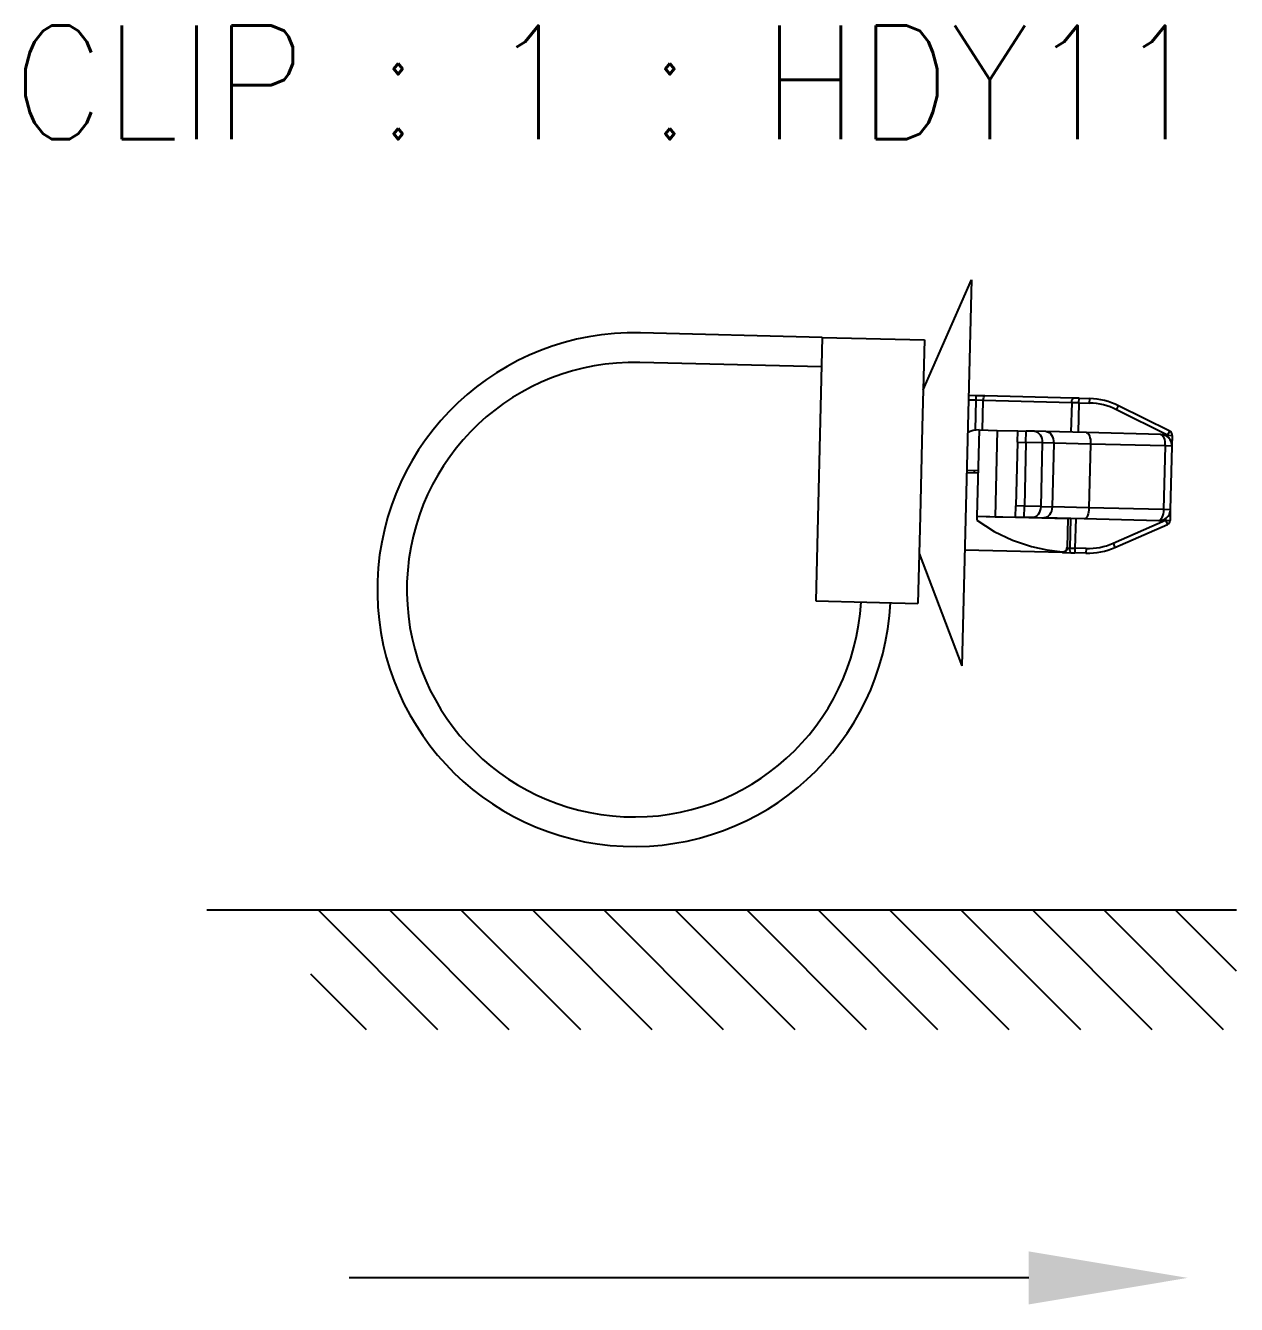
# Model space of a CAD drawing. Header units: inches. Extents: x 47316 to 59086, y 3141 to 11743.
# Drawn here: x 53005.4 to 53032.04, y 5782.01 to 5810.14 of the extents above; entities that cross this region are included whole.
import ezdxf

# ---------------------------------------------------------------- set-up
doc = ezdxf.new("R2010")
doc.units = ezdxf.units.IN
doc.header["$MEASUREMENT"] = 0
doc.styles.get("Standard").update_dxf_attribs({"font": ''})
doc.styles.get('Standard').set_extended_font_data('SimSun')

msp = doc.modelspace()

# ---------------------------------------------------------------- linework, layer by layer
at = {"color": 0, "linetype": 'ByBlock', "lineweight": -3, "ltscale": 0.132311}
for p, q in [((53025.147, 5802.125), (53026.207, 5804.549)), ((53025.058, 5798.526), (53025.997, 5796.052))]:
    msp.add_line(p, q, dxfattribs=at)
at = {"color": 0, "linetype": 'ByBlock', "lineweight": -3, "ltscale": 0.425}
msp.add_line((53026.207, 5804.549), (53025.997, 5796.052), dxfattribs=at)
at = {"color": 0, "linetype": 'ByBlock', "lineweight": -3, "ltscale": 0.2}
for p, q in [((53022.925, 5803.28), (53018.926, 5803.379)), ((53022.909, 5802.63), (53018.91, 5802.73))]:
    msp.add_line(p, q, dxfattribs=at)
at = {"color": 0, "linetype": 'ByBlock', "lineweight": -3, "ltscale": 0.289999}
msp.add_line((53022.925, 5803.28), (53022.781, 5797.482), dxfattribs=at)
at = {"color": 0, "linetype": 'ByBlock', "lineweight": -3, "ltscale": 0.1125}
for p, q in [((53022.925, 5803.28), (53025.174, 5803.225)), ((53022.781, 5797.482), (53025.031, 5797.426))]:
    msp.add_line(p, q, dxfattribs=at)
at = {"color": 0, "linetype": 'ByBlock', "lineweight": -3, "ltscale": 0.096026}
for p, q in [((53025.174, 5803.225), (53025.127, 5801.305)), ((53025.078, 5799.346), (53025.031, 5797.426))]:
    msp.add_line(p, q, dxfattribs=at)
at = {"color": 0, "linetype": 'ByBlock', "lineweight": -3, "ltscale": 0.008443}
for p, q in [((53026.313, 5801.996), (53026.144, 5802)), ((53026.311, 5801.896), (53026.142, 5801.9))]:
    msp.add_line(p, q, dxfattribs=at)
at = {"color": 0, "linetype": 'ByBlock', "lineweight": -3, "ltscale": 0.005}
for p, q in [((53026.311, 5801.896), (53026.313, 5801.996)), ((53028.572, 5801.84), (53028.575, 5801.94)), ((53028.808, 5801.834), (53028.811, 5801.934)), ((53029.397, 5801.688), (53029.441, 5801.778)), ((53030.524, 5801.128), (53030.569, 5801.217)), ((53030.524, 5801.128), (53030.624, 5801.125)), ((53030.478, 5799.256), (53030.578, 5799.253)), ((53030.478, 5799.256), (53030.518, 5799.164)), ((53028.485, 5798.641), (53028.482, 5798.541)), ((53028.729, 5798.635), (53028.727, 5798.535)), ((53029.324, 5798.752), (53029.364, 5798.66))]:
    msp.add_line(p, q, dxfattribs=at)
at = {"color": 0, "linetype": 'ByBlock', "lineweight": -3, "ltscale": 0.009488}
msp.add_line((53026.503, 5801.991), (53026.313, 5801.996), dxfattribs=at)
at = {"color": 0, "linetype": 'ByBlock', "lineweight": -3, "ltscale": 0.097302}
for p, q in [((53028.448, 5801.943), (53026.503, 5801.991)), ((53028.414, 5801.844), (53026.469, 5801.892))]:
    msp.add_line(p, q, dxfattribs=at)
at = {"color": 0, "linetype": 'ByBlock', "lineweight": -3, "ltscale": 0.006325}
msp.add_line((53028.575, 5801.94), (53028.448, 5801.943), dxfattribs=at)
at = {"color": 0, "linetype": 'ByBlock', "lineweight": -3, "ltscale": 0.011804}
for p, q in [((53028.575, 5801.94), (53028.811, 5801.934)), ((53028.572, 5801.84), (53028.808, 5801.834))]:
    msp.add_line(p, q, dxfattribs=at)
at = {"color": 0, "linetype": 'ByBlock', "lineweight": -3, "ltscale": 0.032832}
msp.add_line((53026.294, 5801.24), (53026.311, 5801.896), dxfattribs=at)
at = {"color": 0, "linetype": 'ByBlock', "lineweight": -3, "ltscale": 0.007906}
msp.add_line((53026.469, 5801.892), (53026.311, 5801.896), dxfattribs=at)
at = {"color": 0, "linetype": 'ByBlock', "lineweight": -3, "ltscale": 0.0325}
for p, q in [((53026.453, 5801.242), (53026.469, 5801.892)), ((53028.414, 5801.844), (53028.398, 5801.194)), ((53028.572, 5801.84), (53028.556, 5801.19)), ((53028.389, 5799.294), (53028.373, 5798.644)), ((53028.501, 5799.291), (53028.485, 5798.641))]:
    msp.add_line(p, q, dxfattribs=at)
at = {"color": 0, "linetype": 'ByBlock', "lineweight": -3, "ltscale": 0.007907}
msp.add_line((53028.572, 5801.84), (53028.414, 5801.844), dxfattribs=at)
at = {"color": 0, "linetype": 'ByBlock', "lineweight": -3, "ltscale": 0.062941}
for p, q in [((53030.524, 5801.128), (53029.397, 5801.688)), ((53029.324, 5798.752), (53030.478, 5799.256))]:
    msp.add_line(p, q, dxfattribs=at)
at = {"color": 0, "linetype": 'ByBlock', "lineweight": -3, "ltscale": 0.062942}
for p, q in [((53030.569, 5801.217), (53029.441, 5801.778)), ((53029.364, 5798.66), (53030.518, 5799.164))]:
    msp.add_line(p, q, dxfattribs=at)
at = {"color": 0, "linetype": 'ByBlock', "lineweight": -3, "ltscale": 0.097948}
msp.add_line((53025.127, 5801.305), (53025.078, 5799.346), dxfattribs=at)
at = {"color": 0, "linetype": 'ByBlock', "lineweight": -3, "ltscale": 0.095}
for p, q in [((53026.376, 5801.244), (53026.329, 5799.345)), ((53026.775, 5801.234), (53026.728, 5799.335))]:
    msp.add_line(p, q, dxfattribs=at)
at = {"color": 0, "linetype": 'ByBlock', "lineweight": -3, "ltscale": 0.02}
for p, q in [((53026.376, 5801.244), (53026.775, 5801.234)), ((53026.329, 5799.345), (53026.728, 5799.335))]:
    msp.add_line(p, q, dxfattribs=at)
at = {"color": 0, "linetype": 'ByBlock', "lineweight": -3, "ltscale": 0.022501}
for p, q in [((53026.775, 5801.234), (53027.225, 5801.223)), ((53026.728, 5799.335), (53027.178, 5799.324))]:
    msp.add_line(p, q, dxfattribs=at)
at = {"color": 0, "linetype": 'ByBlock', "lineweight": -3, "ltscale": 0.0125}
for p, q in [((53027.219, 5800.973), (53027.225, 5801.223)), ((53027.406, 5800.969), (53027.413, 5801.219)), ((53026.352, 5800.295), (53026.102, 5800.301)), ((53026.353, 5800.345), (53026.103, 5800.351)), ((53027.178, 5799.324), (53027.185, 5799.574)), ((53027.366, 5799.319), (53027.372, 5799.569))]:
    msp.add_line(p, q, dxfattribs=at)
at = {"color": 0, "linetype": 'ByBlock', "lineweight": -3, "ltscale": 0.009364}
for p, q in [((53027.225, 5801.223), (53027.413, 5801.219)), ((53027.219, 5800.973), (53027.406, 5800.969)), ((53027.372, 5799.569), (53027.185, 5799.574)), ((53027.366, 5799.319), (53027.178, 5799.324))]:
    msp.add_line(p, q, dxfattribs=at)
at = {"color": 0, "linetype": 'ByBlock', "lineweight": -3, "ltscale": 0.009006}
for p, q in [((53027.593, 5801.214), (53027.413, 5801.219)), ((53027.546, 5799.315), (53027.366, 5799.319))]:
    msp.add_line(p, q, dxfattribs=at)
at = {"color": 0, "linetype": 'ByBlock', "lineweight": -3, "ltscale": 0.012637}
for p, q in [((53027.845, 5801.208), (53027.593, 5801.214)), ((53028.019, 5800.953), (53027.767, 5800.96)), ((53027.732, 5799.56), (53027.985, 5799.554)), ((53027.546, 5799.315), (53027.798, 5799.308))]:
    msp.add_line(p, q, dxfattribs=at)
at = {"color": 0, "linetype": 'ByBlock', "lineweight": -3, "ltscale": 0.04455}
for p, q in [((53028.736, 5801.186), (53027.845, 5801.208)), ((53028.689, 5799.286), (53027.798, 5799.308))]:
    msp.add_line(p, q, dxfattribs=at)
at = {"color": 0, "linetype": 'ByBlock', "lineweight": -3, "ltscale": 0.081943}
for p, q in [((53030.374, 5801.145), (53028.736, 5801.186)), ((53030.467, 5800.893), (53028.829, 5800.933)), ((53030.433, 5799.493), (53028.794, 5799.534)), ((53030.327, 5799.246), (53028.689, 5799.286))]:
    msp.add_line(p, q, dxfattribs=at)
at = {"color": 0, "linetype": 'ByBlock', "lineweight": -3, "ltscale": 0.001816}
for p, q in [((53030.524, 5801.128), (53030.523, 5801.091)), ((53030.479, 5799.292), (53030.478, 5799.256))]:
    msp.add_line(p, q, dxfattribs=at)
at = {"color": 0, "linetype": 'ByBlock', "lineweight": -3, "ltscale": 0.011816}
for p, q in [((53030.624, 5801.125), (53030.618, 5800.889)), ((53030.583, 5799.49), (53030.578, 5799.253))]:
    msp.add_line(p, q, dxfattribs=at)
at = {"color": 0, "linetype": 'ByBlock', "lineweight": -3, "ltscale": 0.07}
for p, q in [((53027.219, 5800.973), (53027.185, 5799.574)), ((53027.406, 5800.969), (53027.372, 5799.569)), ((53027.767, 5800.96), (53027.732, 5799.56)), ((53028.019, 5800.953), (53027.985, 5799.554)), ((53028.829, 5800.933), (53028.794, 5799.534)), ((53030.467, 5800.893), (53030.433, 5799.493)), ((53030.618, 5800.889), (53030.583, 5799.49))]:
    msp.add_line(p, q, dxfattribs=at)
at = {"color": 0, "linetype": 'ByBlock', "lineweight": -3, "ltscale": 0.018011}
for p, q in [((53027.767, 5800.96), (53027.406, 5800.969)), ((53027.732, 5799.56), (53027.372, 5799.569))]:
    msp.add_line(p, q, dxfattribs=at)
at = {"color": 0, "linetype": 'ByBlock', "lineweight": -3, "ltscale": 0.0405}
for p, q in [((53028.829, 5800.933), (53028.019, 5800.953)), ((53028.794, 5799.534), (53027.985, 5799.554))]:
    msp.add_line(p, q, dxfattribs=at)
at = {"color": 0, "linetype": 'ByBlock', "lineweight": -3, "ltscale": 0.007544}
for p, q in [((53030.618, 5800.889), (53030.467, 5800.893)), ((53030.583, 5799.49), (53030.433, 5799.493))]:
    msp.add_line(p, q, dxfattribs=at)
at = {"color": 0, "linetype": 'ByBlock', "lineweight": -3, "ltscale": 0.0025}
msp.add_line((53026.271, 5800.297), (53026.272, 5800.347), dxfattribs=at)
at = {"color": 0, "linetype": 'ByBlock', "lineweight": -3, "ltscale": 0.004339}
msp.add_line((53026.329, 5799.345), (53026.326, 5799.258), dxfattribs=at)
at = {"color": 0, "linetype": 'ByBlock', "lineweight": -3}
for p, q in [((53026.326, 5799.258), (53026.705, 5799.01)), ((53026.705, 5799.01), (53027.109, 5798.818)), ((53027.109, 5798.818), (53027.53, 5798.681)), ((53027.53, 5798.681), (53027.868, 5798.609)), ((53027.868, 5798.609), (53028.21, 5798.564))]:
    msp.add_line(p, q, dxfattribs=at)
at = {"color": 0, "linetype": 'ByBlock', "lineweight": -3, "ltscale": 0.1}
msp.add_line((53026.329, 5799.345), (53028.328, 5799.295), dxfattribs=at)
at = {"color": 0, "linetype": 'ByBlock', "lineweight": -3, "ltscale": 0.031953}
msp.add_line((53028.328, 5799.295), (53028.312, 5798.656), dxfattribs=at)
at = {"color": 0, "linetype": 'ByBlock', "lineweight": -3, "ltscale": 0.003059}
msp.add_line((53028.389, 5799.294), (53028.328, 5799.295), dxfattribs=at)
at = {"color": 0, "linetype": 'ByBlock', "lineweight": -3, "ltscale": 0.000233459}
msp.add_line((53028.394, 5799.294), (53028.389, 5799.294), dxfattribs=at)
at = {"color": 0, "linetype": 'ByBlock', "lineweight": -3, "ltscale": 0.005363}
msp.add_line((53028.501, 5799.291), (53028.394, 5799.294), dxfattribs=at)
at = {"color": 0, "linetype": 'ByBlock', "lineweight": -3, "ltscale": 0.107719}
msp.add_line((53028.214, 5798.548), (53026.06, 5798.601), dxfattribs=at)
at = {"color": 0, "linetype": 'ByBlock', "lineweight": -3, "ltscale": 0.000715637}
msp.add_line((53028.21, 5798.564), (53028.209, 5798.549), dxfattribs=at)
at = {"color": 0, "linetype": 'ByBlock', "lineweight": -3, "ltscale": 0.00896}
msp.add_line((53028.214, 5798.548), (53028.393, 5798.543), dxfattribs=at)
at = {"color": 0, "linetype": 'ByBlock', "lineweight": -3, "ltscale": 0.000495148}
msp.add_line((53028.312, 5798.656), (53028.312, 5798.647), dxfattribs=at)
at = {"color": 0, "linetype": 'ByBlock', "lineweight": -3, "ltscale": 9.0198e-05}
msp.add_line((53028.312, 5798.647), (53028.313, 5798.645), dxfattribs=at)
at = {"color": 0, "linetype": 'ByBlock', "lineweight": -3, "ltscale": 0.002986}
msp.add_line((53028.313, 5798.645), (53028.373, 5798.644), dxfattribs=at)
at = {"color": 0, "linetype": 'ByBlock', "lineweight": -3, "ltscale": 0.005597}
msp.add_line((53028.373, 5798.644), (53028.485, 5798.641), dxfattribs=at)
at = {"color": 0, "linetype": 'ByBlock', "lineweight": -3, "ltscale": 0.004477}
msp.add_line((53028.393, 5798.543), (53028.482, 5798.541), dxfattribs=at)
at = {"color": 0, "linetype": 'ByBlock', "lineweight": -3, "ltscale": 0.012206}
for p, q in [((53028.727, 5798.535), (53028.482, 5798.541)), ((53028.729, 5798.635), (53028.485, 5798.641))]:
    msp.add_line(p, q, dxfattribs=at)
at = {"color": 0, "lineweight": -3}
for p, q in [((53032.038, 5790.679), (53009.382, 5790.679, 0)), ((53014.469, 5788.051), (53011.841, 5790.679)), ((53016.04, 5788.051), (53013.412, 5790.679)), ((53017.612, 5788.051), (53014.984, 5790.679)), ((53019.184, 5788.051), (53016.555, 5790.679)), ((53020.755, 5788.051), (53018.127, 5790.679)), ((53022.327, 5788.051), (53019.698, 5790.679)), ((53023.898, 5788.051), (53021.27, 5790.679)), ((53025.47, 5788.051), (53022.842, 5790.679)), ((53027.041, 5788.051), (53024.413, 5790.679)), ((53028.613, 5788.051), (53025.985, 5790.679)), ((53030.184, 5788.051), (53027.556, 5790.679)), ((53031.756, 5788.051), (53029.128, 5790.679)), ((53032.038, 5789.34), (53030.699, 5790.679)), ((53012.897, 5788.051), (53011.676, 5789.272))]:
    msp.add_line(p, q, dxfattribs=at)
msp.add_line((53027.467, 5782.592), (53012.519, 5782.592))
at = {"color": 0, "linetype": 'ByBlock', "lineweight": -3}
for centre, radius, start, end in [((53018.786, 5797.731), 5.65, 88.5813, 357.06), ((53018.786, 5797.731), 5, 88.5813, 356.8621), ((53028.774, 5800.435), 1.5, 63.5644, 88.5813), ((53028.774, 5800.435), 1.4, 63.5644, 88.5813), ((53026.363, 5800.744), 0.5, 88.5813, 118.5813), ((53030.368, 5800.895), 0.25, 358.5813, 88.5813), ((53030.524, 5801.128), 0.1, 358.5813, 63.5644), ((53030.334, 5799.496), 0.25, 268.5813, 358.5813), ((53030.478, 5799.256), 0.1, 293.5982, 358.5813), ((53028.212, 5798.649), 0.0999, 268.524, 358.5239), ((53028.212, 5798.552), 0.00433, 224.1906, 287.4189), ((53028.219, 5798.656), 0.0931, 264.5049, 0.1819), ((53028.764, 5800.035), 1.5, 268.5813, 293.5982), ((53028.764, 5800.035), 1.4, 268.5813, 293.5982)]:
    msp.add_arc(centre, radius, start, end, dxfattribs=at)
at = {"color": 0, "linetype": 'ByBlock', "lineweight": -3, "extrusion": (0, 0, -1)}
for centre, major_axis, ratio, start_param, end_param in [((53026.5, 5801.891), (0.0025, 0.1), 0.316228, 4.712389, 6.283185), ((53028.446, 5801.843), (0.0025, 0.1), 0.316228, 4.712389, 6.283185), ((53027.586, 5800.964), (0.006, 0.25), 0.720438, 0, 1.570796), ((53027.839, 5800.958), (0.006, 0.25), 0.720438, 0, 1.570796), ((53028.73, 5800.936), (0.006, 0.25), 0.396439, 0, 1.570796), ((53030.368, 5800.895), (0.006, 0.25), 0.396439, -6.283185, -4.712389), ((53027.552, 5799.565), (0.006, 0.25), 0.720438, 1.570796, 3.141593), ((53027.804, 5799.558), (0.006, 0.25), 0.720438, 1.570796, 3.141593), ((53028.695, 5799.536), (0.006, 0.25), 0.396439, 1.570796, 3.141593), ((53030.334, 5799.496), (0.006, 0.25), 0.396439, 1.570796, 3.141593), ((53028.216, 5798.648), (0.0025, 0.1), 0.97071, 1.570796, 3.141593), ((53028.395, 5798.643), (0.0025, 0.1), 0.22389, 3.141593, 4.712389)]:
    msp.add_ellipse(centre, major_axis=major_axis, ratio=ratio, start_param=start_param, end_param=end_param, dxfattribs=at)
msp.add_solid([(53027.467, 5783.175), (53030.967, 5782.592), (53027.467, 5782.008)])

# ---------------------------------------------------------------- texts
at = {"color": 42, "linetype": 'Continuous', "lineweight": 15, "insert": (53005.108, 5810.139), "char_height": 2.5, "width": 31.28571, "attachment_point": 1}
msp.add_mtext('\\Fromans.shx;\\W0.9000000000;\\T1.0000000000;\\o\\lCLIP : 1 : HDY11', dxfattribs=at)

doc.saveas('drawing.dxf')
